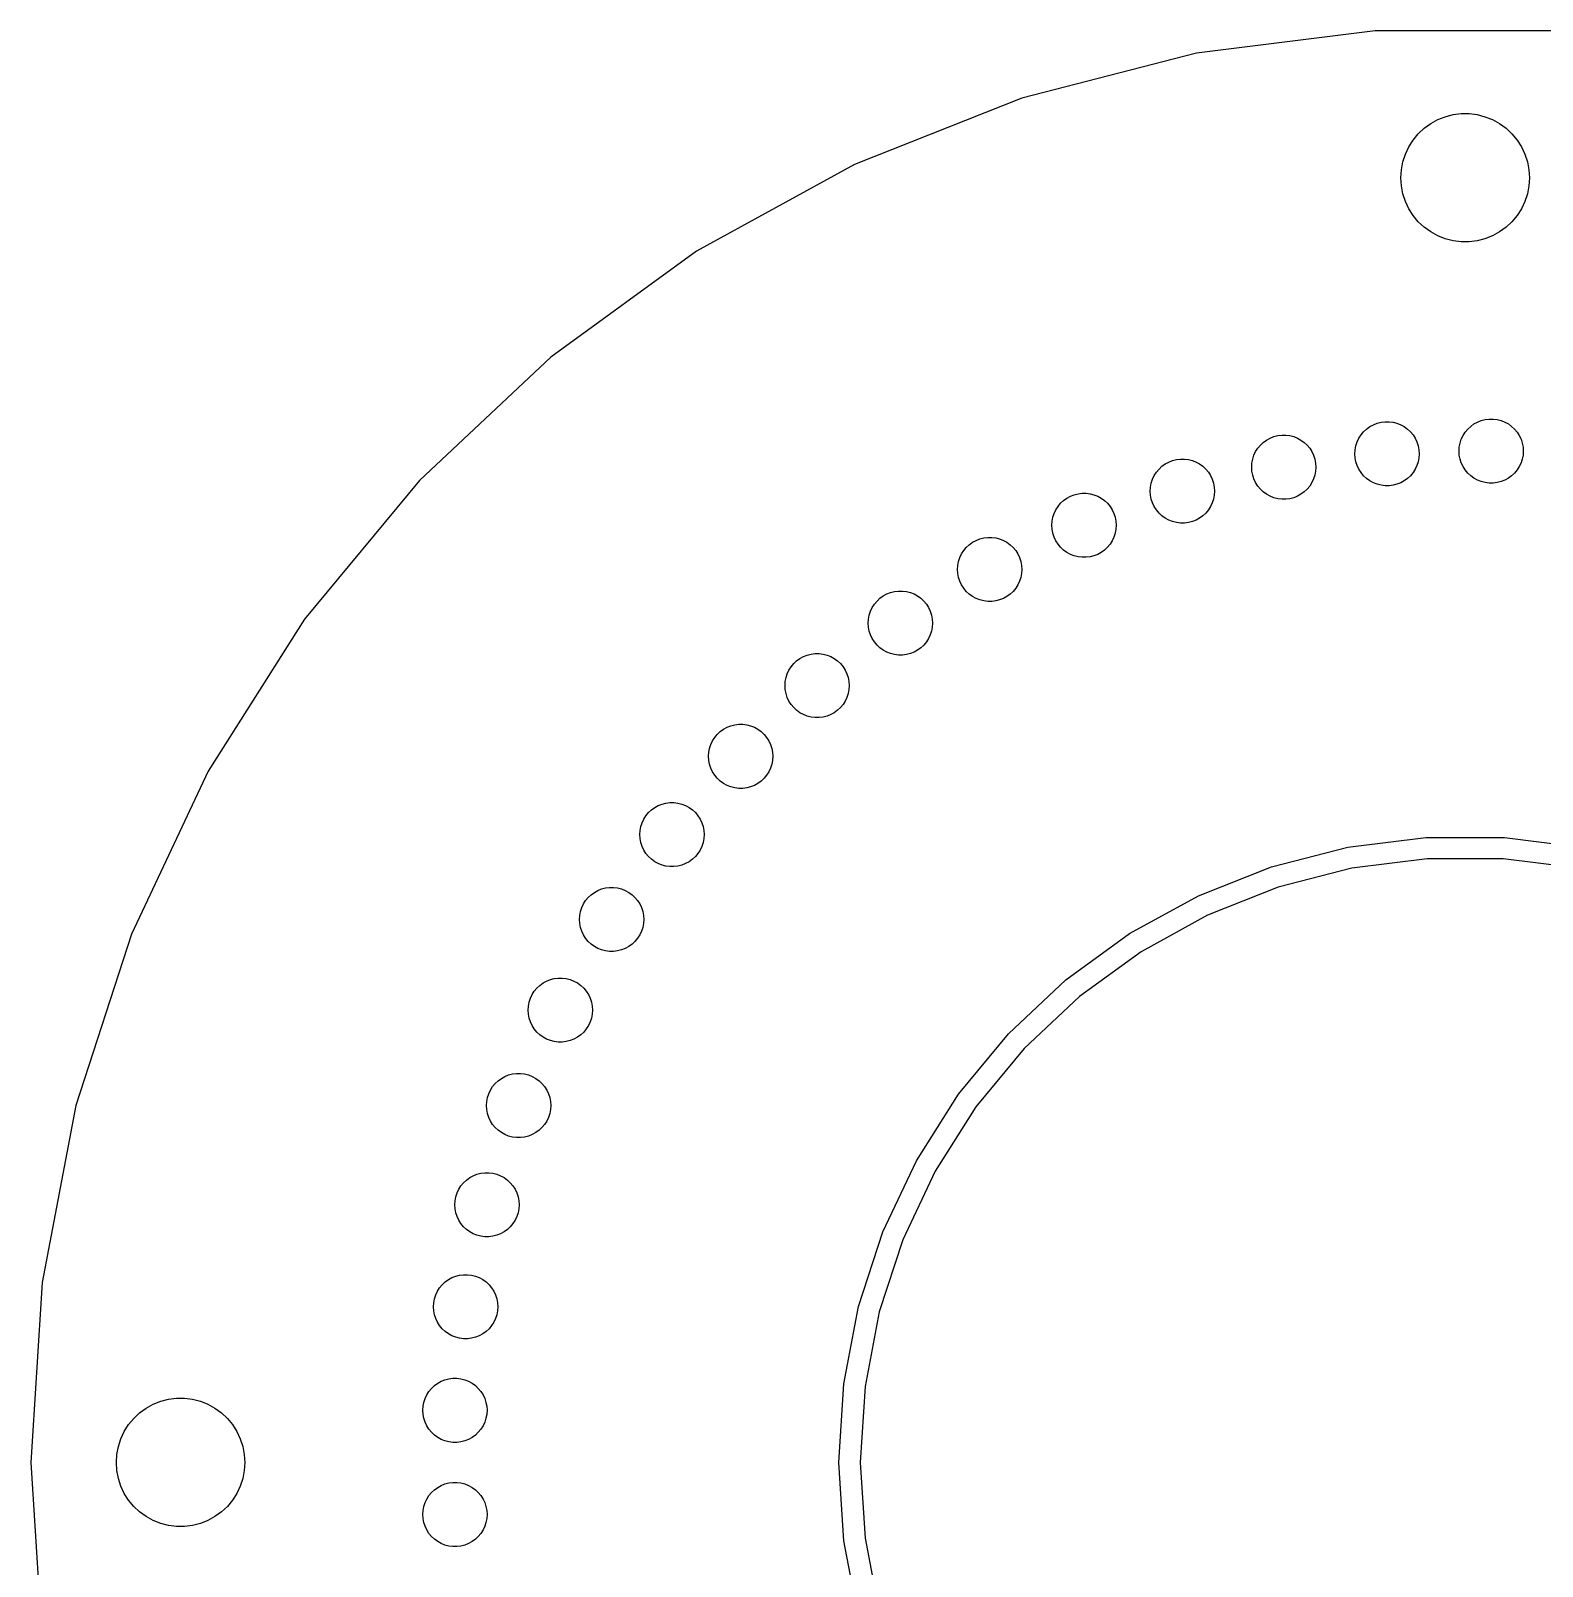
# Model space of a CAD drawing. Header units: metres. Extents: x -67 to 67, y -67 to 226.
# Drawn here: x -67 to 3.6, y -4.9 to 66.9 of the extents above; entities that cross this region are included whole.
import ezdxf

# ---------------------------------------------------------------- set-up
doc = ezdxf.new("R2010")
doc.units = ezdxf.units.M

msp = doc.modelspace()

# ---------------------------------------------------------------- linework, layer by layer
for p, q in [((-4.20695, 66.8678), (-12.5545, 65.8132)), ((4.20695, 66.8678), (-4.20695, 66.8678)), ((-12.5545, 65.8132), (-20.7041, 63.7208)), ((-20.7041, 63.7208), (-28.5272, 60.6234)), ((-1.91226, 62.3115), (-1.60747, 62.533)), ((-1.60747, 62.533), (-1.27733, 62.7145)), ((-1.27733, 62.7145), (-0.92705, 62.8532)), ((-0.92705, 62.8532), (-0.56213, 62.9469)), ((-0.56213, 62.9469), (-0.18837, 62.9941)), ((-0.18837, 62.9941), (0.18837, 62.9941)), ((0.18837, 62.9941), (0.56213, 62.9469)), ((0.56213, 62.9469), (0.92705, 62.8532)), ((0.92705, 62.8532), (1.27733, 62.7145)), ((1.27733, 62.7145), (1.60747, 62.533)), ((1.60747, 62.533), (1.91226, 62.3115)), ((-2.62891, 61.4453), (-2.42705, 61.7634)), ((-2.42705, 61.7634), (-2.1869, 62.0536)), ((-2.1869, 62.0536), (-1.91226, 62.3115)), ((1.91226, 62.3115), (2.1869, 62.0536)), ((2.1869, 62.0536), (2.42705, 61.7634)), ((2.42705, 61.7634), (2.62891, 61.4453)), ((-2.90575, 60.7461), (-2.78932, 61.1044)), ((-2.78932, 61.1044), (-2.62891, 61.4453)), ((2.62891, 61.4453), (2.78932, 61.1044)), ((2.78932, 61.1044), (2.90575, 60.7461)), ((-28.5272, 60.6234), (-35.9004, 56.57)), ((-3, 60), (-2.97633, 60.376)), ((-2.97633, 60.376), (-2.90575, 60.7461)), ((2.90575, 60.7461), (2.97633, 60.376)), ((2.97633, 60.376), (3, 60)), ((-2.97633, 59.624), (-3, 60)), ((-2.90575, 59.2539), (-2.97633, 59.624)), ((2.97633, 59.624), (2.90575, 59.2539)), ((3, 60), (2.97633, 59.624)), ((-2.78932, 58.8956), (-2.90575, 59.2539)), ((-2.62891, 58.5547), (-2.78932, 58.8956)), ((2.78932, 58.8956), (2.62891, 58.5547)), ((2.90575, 59.2539), (2.78932, 58.8956)), ((-2.42705, 58.2366), (-2.62891, 58.5547)), ((-2.1869, 57.9464), (-2.42705, 58.2366)), ((2.42705, 58.2366), (2.1869, 57.9464)), ((2.62891, 58.5547), (2.42705, 58.2366)), ((-1.91226, 57.6885), (-2.1869, 57.9464)), ((-1.60747, 57.467), (-1.91226, 57.6885)), ((-1.27733, 57.2855), (-1.60747, 57.467)), ((1.60747, 57.467), (1.27733, 57.2855)), ((1.91226, 57.6885), (1.60747, 57.467)), ((2.1869, 57.9464), (1.91226, 57.6885)), ((-0.92705, 57.1468), (-1.27733, 57.2855)), ((-0.56213, 57.0531), (-0.92705, 57.1468)), ((-0.18837, 57.0059), (-0.56213, 57.0531)), ((0.18837, 57.0059), (-0.18837, 57.0059)), ((0.56213, 57.0531), (0.18837, 57.0059)), ((0.92705, 57.1468), (0.56213, 57.0531)), ((1.27733, 57.2855), (0.92705, 57.1468)), ((-35.9004, 56.57), (-42.7074, 51.6244)), ((-42.7074, 51.6244), (-48.8409, 45.8647)), ((-4.86006, 47.9908), (-4.73999, 48.1359)), ((-4.73999, 48.1359), (-4.60268, 48.2648)), ((-4.60268, 48.2648), (-4.45027, 48.3756)), ((-4.45027, 48.3756), (-4.2852, 48.4663)), ((-4.2852, 48.4663), (-4.11006, 48.5357)), ((-4.11006, 48.5357), (-3.92761, 48.5825)), ((-3.92761, 48.5825), (-3.74072, 48.6061)), ((-3.74072, 48.6061), (-3.55235, 48.6061)), ((-3.55235, 48.6061), (-3.36546, 48.5825)), ((-3.36546, 48.5825), (-3.18301, 48.5357)), ((-3.18301, 48.5357), (-3.00786, 48.4663)), ((-3.00786, 48.4663), (-2.84279, 48.3756)), ((-2.84279, 48.3756), (-2.6904, 48.2648)), ((-2.6904, 48.2648), (-2.55309, 48.1359)), ((-2.55309, 48.1359), (-2.43301, 47.9908)), ((-0.09787, 47.957), (0.00305, 48.116)), ((0.00305, 48.116), (0.12312, 48.2612)), ((0.12312, 48.2612), (0.26045, 48.3901)), ((0.26045, 48.3901), (0.41284, 48.5008)), ((0.41284, 48.5008), (0.57791, 48.5916)), ((0.57791, 48.5916), (0.75305, 48.6609)), ((0.75305, 48.6609), (0.93552, 48.7078)), ((0.93552, 48.7078), (1.12239, 48.7314)), ((1.12239, 48.7314), (1.31076, 48.7314)), ((1.31076, 48.7314), (1.49765, 48.7078)), ((1.49765, 48.7078), (1.6801, 48.6609)), ((1.6801, 48.6609), (1.85526, 48.5916)), ((1.85526, 48.5916), (2.02032, 48.5008)), ((2.02032, 48.5008), (2.17271, 48.3901)), ((2.17271, 48.3901), (2.31003, 48.2612)), ((2.31003, 48.2612), (2.4301, 48.116)), ((2.4301, 48.116), (2.53104, 47.957)), ((-9.78546, 47.2071), (-9.68454, 47.3661)), ((-9.68454, 47.3661), (-9.56447, 47.5113)), ((-9.56447, 47.5113), (-9.42714, 47.6402)), ((-9.42714, 47.6402), (-9.27475, 47.7509)), ((-9.27475, 47.7509), (-9.10968, 47.8417)), ((-9.10968, 47.8417), (-8.93454, 47.911)), ((-8.93454, 47.911), (-8.75208, 47.9579)), ((-8.75208, 47.9579), (-8.5652, 47.9815)), ((-8.5652, 47.9815), (-8.37682, 47.9815)), ((-8.37682, 47.9815), (-8.18994, 47.9579)), ((-8.18994, 47.9579), (-8.00748, 47.911)), ((-8.00748, 47.911), (-7.83234, 47.8417)), ((-7.83234, 47.8417), (-7.66727, 47.7509)), ((-7.66727, 47.7509), (-7.51488, 47.6402)), ((-7.51488, 47.6402), (-7.37755, 47.5113)), ((-7.37755, 47.5113), (-7.25748, 47.3661)), ((-7.25748, 47.3661), (-7.15656, 47.2071)), ((-5.1347, 47.2971), (-5.09941, 47.4821)), ((-5.09941, 47.4821), (-5.0412, 47.6613)), ((-5.0412, 47.6613), (-4.961, 47.8317)), ((-4.961, 47.8317), (-4.86006, 47.9908)), ((-2.43301, 47.9908), (-2.33208, 47.8317)), ((-2.33208, 47.8317), (-2.25186, 47.6613)), ((-2.25186, 47.6613), (-2.19366, 47.4821)), ((-2.19366, 47.4821), (-2.15836, 47.2971)), ((-0.2834, 47.2343), (-0.27158, 47.4223)), ((-0.27158, 47.4223), (-0.23628, 47.6074)), ((-0.23628, 47.6074), (-0.17807, 47.7865)), ((-0.17807, 47.7865), (-0.09787, 47.957)), ((2.53104, 47.957), (2.61125, 47.7865)), ((2.61125, 47.7865), (2.66945, 47.6074)), ((2.66945, 47.6074), (2.70476, 47.4223)), ((2.70476, 47.4223), (2.71658, 47.2343)), ((-14.1618, 46.5228), (-14.0094, 46.6336)), ((-14.0094, 46.6336), (-13.8444, 46.7243)), ((-13.8444, 46.7243), (-13.6692, 46.7937)), ((-13.6692, 46.7937), (-13.4868, 46.8405)), ((-13.4868, 46.8405), (-13.2999, 46.8641)), ((-13.2999, 46.8641), (-13.1115, 46.8641)), ((-13.1115, 46.8641), (-12.9246, 46.8405)), ((-12.9246, 46.8405), (-12.7422, 46.7937)), ((-12.7422, 46.7937), (-12.567, 46.7243)), ((-12.567, 46.7243), (-12.4019, 46.6336)), ((-12.4019, 46.6336), (-12.2496, 46.5228)), ((-9.97101, 46.4845), (-9.95918, 46.6725)), ((-9.95918, 46.6725), (-9.92389, 46.8575)), ((-9.92389, 46.8575), (-9.86568, 47.0366)), ((-9.86568, 47.0366), (-9.78546, 47.2071)), ((-7.15656, 47.2071), (-7.07634, 47.0366)), ((-7.07634, 47.0366), (-7.01813, 46.8575)), ((-7.01813, 46.8575), (-6.98283, 46.6725)), ((-6.98283, 46.6725), (-6.97101, 46.4845)), ((-5.14653, 47.1091), (-5.1347, 47.2971)), ((-5.1347, 46.9211), (-5.14653, 47.1091)), ((-5.09941, 46.736), (-5.1347, 46.9211)), ((-5.0412, 46.5569), (-5.09941, 46.736)), ((-2.19366, 46.736), (-2.25186, 46.5569)), ((-2.15836, 46.9211), (-2.19366, 46.736)), ((-2.15836, 47.2971), (-2.14653, 47.1091)), ((-2.14653, 47.1091), (-2.15836, 46.9211)), ((-0.27158, 47.0463), (-0.2834, 47.2343)), ((-0.23628, 46.8613), (-0.27158, 47.0463)), ((-0.17807, 46.6821), (-0.23628, 46.8613)), ((-0.09787, 46.5117), (-0.17807, 46.6821)), ((2.61125, 46.6821), (2.53104, 46.5117)), ((2.66945, 46.8613), (2.61125, 46.6821)), ((2.70476, 47.0463), (2.66945, 46.8613)), ((2.71658, 47.2343), (2.70476, 47.0463)), ((-14.6586, 45.7401), (-14.6004, 45.9193)), ((-14.6004, 45.9193), (-14.5201, 46.0897)), ((-14.5201, 46.0897), (-14.4192, 46.2487)), ((-14.4192, 46.2487), (-14.2991, 46.3939)), ((-14.2991, 46.3939), (-14.1618, 46.5228)), ((-12.2496, 46.5228), (-12.1122, 46.3939)), ((-12.1122, 46.3939), (-11.9922, 46.2487)), ((-11.9922, 46.2487), (-11.8912, 46.0897)), ((-11.8912, 46.0897), (-11.811, 45.9193)), ((-11.811, 45.9193), (-11.7528, 45.7401)), ((-9.95918, 46.2964), (-9.97101, 46.4845)), ((-9.92389, 46.1114), (-9.95918, 46.2964)), ((-9.86568, 45.9323), (-9.92389, 46.1114)), ((-9.78546, 45.7618), (-9.86568, 45.9323)), ((-7.07634, 45.9323), (-7.15656, 45.7618)), ((-7.01813, 46.1114), (-7.07634, 45.9323)), ((-6.98283, 46.2964), (-7.01813, 46.1114)), ((-6.97101, 46.4845), (-6.98283, 46.2964)), ((-4.961, 46.3864), (-5.0412, 46.5569)), ((-4.86006, 46.2274), (-4.961, 46.3864)), ((-4.73999, 46.0822), (-4.86006, 46.2274)), ((-4.60268, 45.9533), (-4.73999, 46.0822)), ((-4.45027, 45.8426), (-4.60268, 45.9533)), ((-2.6904, 45.9533), (-2.84279, 45.8426)), ((-2.55309, 46.0822), (-2.6904, 45.9533)), ((-2.43301, 46.2274), (-2.55309, 46.0822)), ((-2.33208, 46.3864), (-2.43301, 46.2274)), ((-2.25186, 46.5569), (-2.33208, 46.3864)), ((0.00305, 46.3526), (-0.09787, 46.5117)), ((0.12312, 46.2075), (0.00305, 46.3526)), ((0.26045, 46.0786), (0.12312, 46.2075)), ((0.41284, 45.9678), (0.26045, 46.0786)), ((0.57791, 45.8771), (0.41284, 45.9678)), ((2.02032, 45.9678), (1.85526, 45.8771)), ((2.17271, 46.0786), (2.02032, 45.9678)), ((2.31003, 46.2075), (2.17271, 46.0786)), ((2.4301, 46.3526), (2.31003, 46.2075)), ((2.53104, 46.5117), (2.4301, 46.3526)), ((-48.8409, 45.8647), (-54.2041, 39.3816)), ((-18.4391, 45.126), (-18.2639, 45.1954)), ((-18.2639, 45.1954), (-18.0815, 45.2422)), ((-18.0815, 45.2422), (-17.8946, 45.2658)), ((-17.8946, 45.2658), (-17.7062, 45.2658)), ((-17.7062, 45.2658), (-17.5193, 45.2422)), ((-17.5193, 45.2422), (-17.3369, 45.1954)), ((-17.3369, 45.1954), (-17.1617, 45.126)), ((-14.7057, 45.3671), (-14.6939, 45.5551)), ((-14.6939, 45.1791), (-14.7057, 45.3671)), ((-14.6939, 45.5551), (-14.6586, 45.7401)), ((-11.7528, 45.7401), (-11.7175, 45.5551)), ((-11.7175, 45.5551), (-11.7057, 45.3671)), ((-11.7057, 45.3671), (-11.7175, 45.1791)), ((-9.68454, 45.6028), (-9.78546, 45.7618)), ((-9.56447, 45.4576), (-9.68454, 45.6028)), ((-9.42714, 45.3287), (-9.56447, 45.4576)), ((-9.27475, 45.218), (-9.42714, 45.3287)), ((-9.10968, 45.1272), (-9.27475, 45.218)), ((-7.66727, 45.218), (-7.83234, 45.1272)), ((-7.51488, 45.3287), (-7.66727, 45.218)), ((-7.37755, 45.4576), (-7.51488, 45.3287)), ((-7.25748, 45.6028), (-7.37755, 45.4576)), ((-7.15656, 45.7618), (-7.25748, 45.6028)), ((-4.2852, 45.7518), (-4.45027, 45.8426)), ((-4.11006, 45.6825), (-4.2852, 45.7518)), ((-3.92761, 45.6356), (-4.11006, 45.6825)), ((-3.74072, 45.612), (-3.92761, 45.6356)), ((-3.55235, 45.612), (-3.74072, 45.612)), ((-3.36546, 45.6356), (-3.55235, 45.612)), ((-3.18301, 45.6825), (-3.36546, 45.6356)), ((-3.00786, 45.7518), (-3.18301, 45.6825)), ((-2.84279, 45.8426), (-3.00786, 45.7518)), ((0.75305, 45.8077), (0.57791, 45.8771)), ((0.93552, 45.7609), (0.75305, 45.8077)), ((1.12239, 45.7373), (0.93552, 45.7609)), ((1.31076, 45.7373), (1.12239, 45.7373)), ((1.49765, 45.7609), (1.31076, 45.7373)), ((1.6801, 45.8077), (1.49765, 45.7609)), ((1.85526, 45.8771), (1.6801, 45.8077)), ((-19.1951, 44.321), (-19.1149, 44.4914)), ((-19.1149, 44.4914), (-19.0139, 44.6505)), ((-19.0139, 44.6505), (-18.8938, 44.7956)), ((-18.8938, 44.7956), (-18.7565, 44.9246)), ((-18.7565, 44.9246), (-18.6041, 45.0353)), ((-18.6041, 45.0353), (-18.4391, 45.126)), ((-17.1617, 45.126), (-16.9966, 45.0353)), ((-16.9966, 45.0353), (-16.8443, 44.9246)), ((-16.8443, 44.9246), (-16.7069, 44.7956)), ((-16.7069, 44.7956), (-16.5869, 44.6505)), ((-16.5869, 44.6505), (-16.4859, 44.4914)), ((-16.4859, 44.4914), (-16.4057, 44.321)), ((-14.6586, 44.994), (-14.6939, 45.1791)), ((-14.6004, 44.8149), (-14.6586, 44.994)), ((-14.5201, 44.6444), (-14.6004, 44.8149)), ((-14.4192, 44.4854), (-14.5201, 44.6444)), ((-14.2991, 44.3403), (-14.4192, 44.4854)), ((-11.9922, 44.4854), (-12.1122, 44.3403)), ((-11.8912, 44.6444), (-11.9922, 44.4854)), ((-11.811, 44.8149), (-11.8912, 44.6444)), ((-11.7528, 44.994), (-11.811, 44.8149)), ((-11.7175, 45.1791), (-11.7528, 44.994)), ((-8.93454, 45.0579), (-9.10968, 45.1272)), ((-8.75208, 45.011), (-8.93454, 45.0579)), ((-8.5652, 44.9874), (-8.75208, 45.011)), ((-8.37682, 44.9874), (-8.5652, 44.9874)), ((-8.18994, 45.011), (-8.37682, 44.9874)), ((-8.00748, 45.0579), (-8.18994, 45.011)), ((-7.83234, 45.1272), (-8.00748, 45.0579)), ((-19.3004, 43.7688), (-19.2886, 43.9568)), ((-19.2886, 43.5808), (-19.3004, 43.7688)), ((-19.2886, 43.9568), (-19.2533, 44.1418)), ((-19.2533, 44.1418), (-19.1951, 44.321)), ((-16.4057, 44.321), (-16.3475, 44.1418)), ((-16.3475, 44.1418), (-16.3122, 43.9568)), ((-16.3122, 43.9568), (-16.3004, 43.7688)), ((-16.3004, 43.7688), (-16.3122, 43.5808)), ((-14.1618, 44.2113), (-14.2991, 44.3403)), ((-14.0094, 44.1006), (-14.1618, 44.2113)), ((-13.8444, 44.0098), (-14.0094, 44.1006)), ((-13.6692, 43.9405), (-13.8444, 44.0098)), ((-13.4868, 43.8936), (-13.6692, 43.9405)), ((-13.2999, 43.87), (-13.4868, 43.8936)), ((-13.1115, 43.87), (-13.2999, 43.87)), ((-12.9246, 43.8936), (-13.1115, 43.87)), ((-12.7422, 43.9405), (-12.9246, 43.8936)), ((-12.567, 44.0098), (-12.7422, 43.9405)), ((-12.4019, 44.1006), (-12.567, 44.0098)), ((-12.2496, 44.2113), (-12.4019, 44.1006)), ((-12.1122, 44.3403), (-12.2496, 44.2113)), ((-23.0101, 42.9731), (-22.8451, 43.0638)), ((-22.8451, 43.0638), (-22.6699, 43.1331)), ((-22.6699, 43.1331), (-22.4875, 43.18)), ((-22.4875, 43.18), (-22.3006, 43.2036)), ((-22.3006, 43.2036), (-22.1122, 43.2036)), ((-22.1122, 43.2036), (-21.9253, 43.18)), ((-21.9253, 43.18), (-21.7429, 43.1331)), ((-21.7429, 43.1331), (-21.5677, 43.0638)), ((-21.5677, 43.0638), (-21.4026, 42.9731)), ((-19.2533, 43.3958), (-19.2886, 43.5808)), ((-19.1951, 43.2166), (-19.2533, 43.3958)), ((-19.1149, 43.0462), (-19.1951, 43.2166)), ((-19.0139, 42.8871), (-19.1149, 43.0462)), ((-16.4859, 43.0462), (-16.5869, 42.8871)), ((-16.4057, 43.2166), (-16.4859, 43.0462)), ((-16.3475, 43.3958), (-16.4057, 43.2166)), ((-16.3122, 43.5808), (-16.3475, 43.3958)), ((-23.6011, 42.2588), (-23.5209, 42.4292)), ((-23.5209, 42.4292), (-23.4199, 42.5882)), ((-23.4199, 42.5882), (-23.2999, 42.7334)), ((-23.2999, 42.7334), (-23.1625, 42.8623)), ((-23.1625, 42.8623), (-23.0101, 42.9731)), ((-21.4026, 42.9731), (-21.2503, 42.8623)), ((-21.2503, 42.8623), (-21.1129, 42.7334)), ((-21.1129, 42.7334), (-20.9929, 42.5882)), ((-20.9929, 42.5882), (-20.8919, 42.4292)), ((-20.8919, 42.4292), (-20.8117, 42.2588)), ((-18.8938, 42.742), (-19.0139, 42.8871)), ((-18.7565, 42.613), (-18.8938, 42.742)), ((-18.6041, 42.5023), (-18.7565, 42.613)), ((-18.4391, 42.4116), (-18.6041, 42.5023)), ((-18.2639, 42.3422), (-18.4391, 42.4116)), ((-18.0815, 42.2954), (-18.2639, 42.3422)), ((-17.3369, 42.3422), (-17.5193, 42.2954)), ((-17.1617, 42.4116), (-17.3369, 42.3422)), ((-16.9966, 42.5023), (-17.1617, 42.4116)), ((-16.8443, 42.613), (-16.9966, 42.5023)), ((-16.7069, 42.742), (-16.8443, 42.613)), ((-16.5869, 42.8871), (-16.7069, 42.742)), ((-23.7064, 41.7066), (-23.6946, 41.8946)), ((-23.6946, 41.5186), (-23.7064, 41.7066)), ((-23.6946, 41.8946), (-23.6593, 42.0796)), ((-23.6593, 42.0796), (-23.6011, 42.2588)), ((-20.8117, 42.2588), (-20.7535, 42.0796)), ((-20.7535, 42.0796), (-20.7182, 41.8946)), ((-20.7182, 41.8946), (-20.7064, 41.7066)), ((-20.7064, 41.7066), (-20.7182, 41.5186)), ((-17.8946, 42.2718), (-18.0815, 42.2954)), ((-17.7062, 42.2718), (-17.8946, 42.2718)), ((-17.5193, 42.2954), (-17.7062, 42.2718)), ((-23.6593, 41.3335), (-23.6946, 41.5186)), ((-23.6011, 41.1544), (-23.6593, 41.3335)), ((-23.5209, 40.9839), (-23.6011, 41.1544)), ((-23.4199, 40.8249), (-23.5209, 40.9839)), ((-20.8919, 40.9839), (-20.9929, 40.8249)), ((-20.8117, 41.1544), (-20.8919, 40.9839)), ((-20.7535, 41.3335), (-20.8117, 41.1544)), ((-20.7182, 41.5186), (-20.7535, 41.3335)), ((-27.5905, 40.0839), (-27.4705, 40.229)), ((-27.4705, 40.229), (-27.3331, 40.358)), ((-27.3331, 40.358), (-27.1808, 40.4687)), ((-27.1808, 40.4687), (-27.0157, 40.5595)), ((-27.0157, 40.5595), (-26.8405, 40.6288)), ((-26.8405, 40.6288), (-26.6581, 40.6757)), ((-26.6581, 40.6757), (-26.4712, 40.6993)), ((-26.4712, 40.6993), (-26.2828, 40.6993)), ((-26.2828, 40.6993), (-26.0959, 40.6757)), ((-26.0959, 40.6757), (-25.9135, 40.6288)), ((-25.9135, 40.6288), (-25.7383, 40.5595)), ((-25.7383, 40.5595), (-25.5733, 40.4687)), ((-25.5733, 40.4687), (-25.4209, 40.358)), ((-25.4209, 40.358), (-25.2836, 40.229)), ((-25.2836, 40.229), (-25.1635, 40.0839)), ((-23.2999, 40.6797), (-23.4199, 40.8249)), ((-23.1625, 40.5508), (-23.2999, 40.6797)), ((-23.0101, 40.4401), (-23.1625, 40.5508)), ((-22.8451, 40.3493), (-23.0101, 40.4401)), ((-22.6699, 40.28), (-22.8451, 40.3493)), ((-22.4875, 40.2331), (-22.6699, 40.28)), ((-22.3006, 40.2095), (-22.4875, 40.2331)), ((-22.1122, 40.2095), (-22.3006, 40.2095)), ((-21.9253, 40.2331), (-22.1122, 40.2095)), ((-21.7429, 40.28), (-21.9253, 40.2331)), ((-21.5677, 40.3493), (-21.7429, 40.28)), ((-21.4026, 40.4401), (-21.5677, 40.3493)), ((-21.2503, 40.5508), (-21.4026, 40.4401)), ((-21.1129, 40.6797), (-21.2503, 40.5508)), ((-20.9929, 40.8249), (-21.1129, 40.6797)), ((-27.8652, 39.3902), (-27.8299, 39.5753)), ((-27.8299, 39.5753), (-27.7717, 39.7544)), ((-27.7717, 39.7544), (-27.6915, 39.9249)), ((-27.6915, 39.9249), (-27.5905, 40.0839)), ((-25.1635, 40.0839), (-25.0625, 39.9249)), ((-25.0625, 39.9249), (-24.9823, 39.7544)), ((-24.9823, 39.7544), (-24.9241, 39.5753)), ((-24.9241, 39.5753), (-24.8888, 39.3902)), ((-54.2041, 39.3816), (-58.7125, 32.2775)), ((-27.877, 39.2022), (-27.8652, 39.3902)), ((-27.8652, 39.0142), (-27.877, 39.2022)), ((-27.8299, 38.8292), (-27.8652, 39.0142)), ((-27.7717, 38.65), (-27.8299, 38.8292)), ((-24.9241, 38.8292), (-24.9823, 38.65)), ((-24.8888, 39.0142), (-24.9241, 38.8292)), ((-24.8888, 39.3902), (-24.877, 39.2022)), ((-24.877, 39.2022), (-24.8888, 39.0142)), ((-27.6915, 38.4796), (-27.7717, 38.65)), ((-27.5905, 38.3206), (-27.6915, 38.4796)), ((-27.4705, 38.1754), (-27.5905, 38.3206)), ((-27.3331, 38.0465), (-27.4705, 38.1754)), ((-27.1808, 37.9357), (-27.3331, 38.0465)), ((-25.4209, 38.0465), (-25.5733, 37.9357)), ((-25.2836, 38.1754), (-25.4209, 38.0465)), ((-25.1635, 38.3206), (-25.2836, 38.1754)), ((-25.0625, 38.4796), (-25.1635, 38.3206)), ((-24.9823, 38.65), (-25.0625, 38.4796)), ((-31.4816, 37.164), (-31.3615, 37.3092)), ((-31.3615, 37.3092), (-31.2242, 37.4381)), ((-31.2242, 37.4381), (-31.0718, 37.5488)), ((-31.0718, 37.5488), (-30.9067, 37.6396)), ((-30.9067, 37.6396), (-30.7316, 37.7089)), ((-30.7316, 37.7089), (-30.5491, 37.7558)), ((-30.5491, 37.7558), (-30.3622, 37.7794)), ((-30.3622, 37.7794), (-30.1738, 37.7794)), ((-30.1738, 37.7794), (-29.987, 37.7558)), ((-29.987, 37.7558), (-29.8045, 37.7089)), ((-29.8045, 37.7089), (-29.6293, 37.6396)), ((-29.6293, 37.6396), (-29.4643, 37.5488)), ((-29.4643, 37.5488), (-29.3119, 37.4381)), ((-29.3119, 37.4381), (-29.1746, 37.3092)), ((-29.1746, 37.3092), (-29.0545, 37.164)), ((-27.0157, 37.845), (-27.1808, 37.9357)), ((-26.8405, 37.7757), (-27.0157, 37.845)), ((-26.6581, 37.7288), (-26.8405, 37.7757)), ((-26.4712, 37.7052), (-26.6581, 37.7288)), ((-26.2828, 37.7052), (-26.4712, 37.7052)), ((-26.0959, 37.7288), (-26.2828, 37.7052)), ((-25.9135, 37.7757), (-26.0959, 37.7288)), ((-25.7383, 37.845), (-25.9135, 37.7757)), ((-25.5733, 37.9357), (-25.7383, 37.845)), ((-31.7562, 36.4704), (-31.7209, 36.6554)), ((-31.7209, 36.6554), (-31.6627, 36.8345)), ((-31.6627, 36.8345), (-31.5825, 37.005)), ((-31.5825, 37.005), (-31.4816, 37.164)), ((-29.0545, 37.164), (-28.9536, 37.005)), ((-28.9536, 37.005), (-28.8734, 36.8345)), ((-28.8734, 36.8345), (-28.8151, 36.6554)), ((-28.8151, 36.6554), (-28.7798, 36.4704)), ((-31.768, 36.2823), (-31.7562, 36.4704)), ((-31.7562, 36.0943), (-31.768, 36.2823)), ((-31.7209, 35.9093), (-31.7562, 36.0943)), ((-31.6627, 35.7302), (-31.7209, 35.9093)), ((-28.8151, 35.9093), (-28.8734, 35.7302)), ((-28.7798, 36.0943), (-28.8151, 35.9093)), ((-28.7798, 36.4704), (-28.768, 36.2823)), ((-28.768, 36.2823), (-28.7798, 36.0943)), ((-31.5825, 35.5597), (-31.6627, 35.7302)), ((-31.4816, 35.4007), (-31.5825, 35.5597)), ((-31.3615, 35.2555), (-31.4816, 35.4007)), ((-31.2242, 35.1266), (-31.3615, 35.2555)), ((-29.1746, 35.2555), (-29.3119, 35.1266)), ((-29.0545, 35.4007), (-29.1746, 35.2555)), ((-28.9536, 35.5597), (-29.0545, 35.4007)), ((-28.8734, 35.7302), (-28.9536, 35.5597)), ((-34.3017, 34.4044), (-34.1193, 34.4513)), ((-34.1193, 34.4513), (-33.9324, 34.4749)), ((-33.9324, 34.4749), (-33.744, 34.4749)), ((-33.744, 34.4749), (-33.5571, 34.4513)), ((-33.5571, 34.4513), (-33.3747, 34.4044)), ((-31.0718, 35.0159), (-31.2242, 35.1266)), ((-30.9067, 34.9251), (-31.0718, 35.0159)), ((-30.7316, 34.8558), (-30.9067, 34.9251)), ((-30.5491, 34.8089), (-30.7316, 34.8558)), ((-30.3622, 34.7853), (-30.5491, 34.8089)), ((-30.1738, 34.7853), (-30.3622, 34.7853)), ((-29.987, 34.8089), (-30.1738, 34.7853)), ((-29.8045, 34.8558), (-29.987, 34.8089)), ((-29.6293, 34.9251), (-29.8045, 34.8558)), ((-29.4643, 35.0159), (-29.6293, 34.9251)), ((-29.3119, 35.1266), (-29.4643, 35.0159)), ((-35.1526, 33.7005), (-35.0517, 33.8595)), ((-35.0517, 33.8595), (-34.9316, 34.0047)), ((-34.9316, 34.0047), (-34.7943, 34.1336)), ((-34.7943, 34.1336), (-34.6419, 34.2444)), ((-34.6419, 34.2444), (-34.4769, 34.3351)), ((-34.4769, 34.3351), (-34.3017, 34.4044)), ((-33.3747, 34.4044), (-33.1995, 34.3351)), ((-33.1995, 34.3351), (-33.0344, 34.2444)), ((-33.0344, 34.2444), (-32.882, 34.1336)), ((-32.882, 34.1336), (-32.7447, 34.0047)), ((-32.7447, 34.0047), (-32.6247, 33.8595)), ((-32.6247, 33.8595), (-32.5237, 33.7005)), ((-35.3382, 32.9779), (-35.3264, 33.1659)), ((-35.3264, 33.1659), (-35.2911, 33.3509)), ((-35.2911, 33.3509), (-35.2328, 33.53)), ((-35.2328, 33.53), (-35.1526, 33.7005)), ((-32.5237, 33.7005), (-32.4435, 33.53)), ((-32.4435, 33.53), (-32.3853, 33.3509)), ((-32.3853, 33.3509), (-32.35, 33.1659)), ((-32.35, 33.1659), (-32.3382, 32.9779)), ((-58.7125, 32.2775), (-62.295, 24.6643)), ((-35.3264, 32.7899), (-35.3382, 32.9779)), ((-35.2911, 32.6048), (-35.3264, 32.7899)), ((-35.2328, 32.4257), (-35.2911, 32.6048)), ((-35.1526, 32.2552), (-35.2328, 32.4257)), ((-32.4435, 32.4257), (-32.5237, 32.2552)), ((-32.3853, 32.6048), (-32.4435, 32.4257)), ((-32.35, 32.7899), (-32.3853, 32.6048)), ((-32.3382, 32.9779), (-32.35, 32.7899)), ((-35.0517, 32.0962), (-35.1526, 32.2552)), ((-34.9316, 31.951), (-35.0517, 32.0962)), ((-34.7943, 31.8221), (-34.9316, 31.951)), ((-34.6419, 31.7114), (-34.7943, 31.8221)), ((-34.4769, 31.6206), (-34.6419, 31.7114)), ((-34.3017, 31.5513), (-34.4769, 31.6206)), ((-33.1995, 31.6206), (-33.3747, 31.5513)), ((-33.0344, 31.7114), (-33.1995, 31.6206)), ((-32.882, 31.8221), (-33.0344, 31.7114)), ((-32.7447, 31.951), (-32.882, 31.8221)), ((-32.6247, 32.0962), (-32.7447, 31.951)), ((-32.5237, 32.2552), (-32.6247, 32.0962)), ((-34.1193, 31.5044), (-34.3017, 31.5513)), ((-33.9324, 31.4808), (-34.1193, 31.5044)), ((-33.744, 31.4808), (-33.9324, 31.4808)), ((-33.5571, 31.5044), (-33.744, 31.4808)), ((-33.3747, 31.5513), (-33.5571, 31.5044)), ((-38.3641, 30.0464), (-38.2632, 30.2055)), ((-38.2632, 30.2055), (-38.1431, 30.3506)), ((-38.1431, 30.3506), (-38.0058, 30.4796)), ((-38.0058, 30.4796), (-37.8534, 30.5903)), ((-37.8534, 30.5903), (-37.6883, 30.681)), ((-37.6883, 30.681), (-37.5132, 30.7504)), ((-37.5132, 30.7504), (-37.3307, 30.7972)), ((-37.3307, 30.7972), (-37.1438, 30.8208)), ((-37.1438, 30.8208), (-36.9555, 30.8208)), ((-36.9555, 30.8208), (-36.7686, 30.7972)), ((-36.7686, 30.7972), (-36.5861, 30.7504)), ((-36.5861, 30.7504), (-36.411, 30.681)), ((-36.411, 30.681), (-36.2459, 30.5903)), ((-36.2459, 30.5903), (-36.0935, 30.4796)), ((-36.0935, 30.4796), (-35.9562, 30.3506)), ((-35.9562, 30.3506), (-35.8361, 30.2055)), ((-35.8361, 30.2055), (-35.7352, 30.0464)), ((-38.5497, 29.3238), (-38.5378, 29.5118)), ((-38.5378, 29.5118), (-38.5025, 29.6968)), ((-38.5025, 29.6968), (-38.4443, 29.876)), ((-38.4443, 29.876), (-38.3641, 30.0464)), ((-35.7352, 30.0464), (-35.655, 29.876)), ((-35.655, 29.876), (-35.5968, 29.6968)), ((-35.5968, 29.6968), (-35.5615, 29.5118)), ((-35.5615, 29.5118), (-35.5497, 29.3238)), ((-38.5378, 29.1358), (-38.5497, 29.3238)), ((-38.5025, 28.9508), (-38.5378, 29.1358)), ((-38.4443, 28.7716), (-38.5025, 28.9508)), ((-38.3641, 28.6012), (-38.4443, 28.7716)), ((-35.655, 28.7716), (-35.7352, 28.6012)), ((-35.5968, 28.9508), (-35.655, 28.7716)), ((-35.5615, 29.1358), (-35.5968, 28.9508)), ((-35.5497, 29.3238), (-35.5615, 29.1358)), ((-9.03874, 27.8184), (-5.4809, 28.7319)), ((-5.4809, 28.7319), (-1.83661, 29.1923)), ((-1.83661, 29.1923), (1.83661, 29.1923)), ((1.83661, 29.1923), (5.4809, 28.7319)), ((-38.2632, 28.4421), (-38.3641, 28.6012)), ((-38.1431, 28.297), (-38.2632, 28.4421)), ((-38.0058, 28.168), (-38.1431, 28.297)), ((-37.8534, 28.0573), (-38.0058, 28.168)), ((-37.6883, 27.9666), (-37.8534, 28.0573)), ((-36.2459, 28.0573), (-36.411, 27.9666)), ((-36.0935, 28.168), (-36.2459, 28.0573)), ((-35.9562, 28.297), (-36.0935, 28.168)), ((-35.8361, 28.4421), (-35.9562, 28.297)), ((-35.7352, 28.6012), (-35.8361, 28.4421)), ((-1.77382, 28.1942), (-5.29352, 27.7496)), ((1.77382, 28.1942), (-1.77382, 28.1942)), ((5.29352, 27.7496), (1.77382, 28.1942)), ((-37.5132, 27.8972), (-37.6883, 27.9666)), ((-37.3307, 27.8504), (-37.5132, 27.8972)), ((-37.1438, 27.8268), (-37.3307, 27.8504)), ((-36.9555, 27.8268), (-37.1438, 27.8268)), ((-36.7686, 27.8504), (-36.9555, 27.8268)), ((-36.5861, 27.8972), (-36.7686, 27.8504)), ((-36.411, 27.9666), (-36.5861, 27.8972)), ((-12.454, 26.4662), (-9.03874, 27.8184)), ((-5.29352, 27.7496), (-8.72972, 26.8673)), ((-40.8245, 26.5147), (-40.6721, 26.6254)), ((-40.6721, 26.6254), (-40.5071, 26.7161)), ((-40.5071, 26.7161), (-40.3319, 26.7855)), ((-40.3319, 26.7855), (-40.1495, 26.8323)), ((-40.1495, 26.8323), (-39.9626, 26.8559)), ((-39.9626, 26.8559), (-39.7742, 26.8559)), ((-39.7742, 26.8559), (-39.5873, 26.8323)), ((-39.5873, 26.8323), (-39.4049, 26.7855)), ((-39.4049, 26.7855), (-39.2297, 26.7161)), ((-39.2297, 26.7161), (-39.0647, 26.6254)), ((-39.0647, 26.6254), (-38.9122, 26.5147)), ((-8.72972, 26.8673), (-12.0283, 25.5614)), ((-41.3213, 25.7319), (-41.2631, 25.9111)), ((-41.2631, 25.9111), (-41.1828, 26.0815)), ((-41.1828, 26.0815), (-41.0819, 26.2406)), ((-41.0819, 26.2406), (-40.9618, 26.3857)), ((-40.9618, 26.3857), (-40.8245, 26.5147)), ((-38.9122, 26.5147), (-38.7749, 26.3857)), ((-38.7749, 26.3857), (-38.6549, 26.2406)), ((-38.6549, 26.2406), (-38.5539, 26.0815)), ((-38.5539, 26.0815), (-38.4737, 25.9111)), ((-38.4737, 25.9111), (-38.4155, 25.7319)), ((-15.6729, 24.6966), (-12.454, 26.4662)), ((-41.3684, 25.3589), (-41.3566, 25.5469)), ((-41.3566, 25.1709), (-41.3684, 25.3589)), ((-41.3566, 25.5469), (-41.3213, 25.7319)), ((-41.3213, 24.9859), (-41.3566, 25.1709)), ((-38.4155, 25.7319), (-38.3802, 25.5469)), ((-38.3802, 25.1709), (-38.4155, 24.9859)), ((-38.3802, 25.5469), (-38.3684, 25.3589)), ((-38.3684, 25.3589), (-38.3802, 25.1709)), ((-12.0283, 25.5614), (-15.1371, 23.8523)), ((-62.295, 24.6643), (-64.8951, 16.6622)), ((-41.2631, 24.8067), (-41.3213, 24.9859)), ((-41.1828, 24.6363), (-41.2631, 24.8067)), ((-41.0819, 24.4772), (-41.1828, 24.6363)), ((-40.9618, 24.3321), (-41.0819, 24.4772)), ((-38.6549, 24.4772), (-38.7749, 24.3321)), ((-38.5539, 24.6363), (-38.6549, 24.4772)), ((-38.4737, 24.8067), (-38.5539, 24.6363)), ((-38.4155, 24.9859), (-38.4737, 24.8067)), ((-18.6446, 22.5375), (-15.6729, 24.6966)), ((-40.8245, 24.2031), (-40.9618, 24.3321)), ((-40.6721, 24.0924), (-40.8245, 24.2031)), ((-40.5071, 24.0016), (-40.6721, 24.0924)), ((-40.3319, 23.9323), (-40.5071, 24.0016)), ((-40.1495, 23.8855), (-40.3319, 23.9323)), ((-39.9626, 23.8618), (-40.1495, 23.8855)), ((-39.7742, 23.8618), (-39.9626, 23.8618)), ((-39.5873, 23.8855), (-39.7742, 23.8618)), ((-39.4049, 23.9323), (-39.5873, 23.8855)), ((-39.2297, 24.0016), (-39.4049, 23.9323)), ((-39.0647, 24.0924), (-39.2297, 24.0016)), ((-38.9122, 24.2031), (-39.0647, 24.0924)), ((-38.7749, 24.3321), (-38.9122, 24.2031)), ((-15.1371, 23.8523), (-18.0072, 21.767)), ((-43.358, 22.152), (-43.2206, 22.2809)), ((-43.2206, 22.2809), (-43.0683, 22.3917)), ((-43.0683, 22.3917), (-42.9032, 22.4824)), ((-42.9032, 22.4824), (-42.728, 22.5518)), ((-42.728, 22.5518), (-42.5456, 22.5986)), ((-42.5456, 22.5986), (-42.3587, 22.6222)), ((-42.3587, 22.6222), (-42.1703, 22.6222)), ((-42.1703, 22.6222), (-41.9834, 22.5986)), ((-41.9834, 22.5986), (-41.801, 22.5518)), ((-41.801, 22.5518), (-41.6258, 22.4824)), ((-41.6258, 22.4824), (-41.4608, 22.3917)), ((-41.4608, 22.3917), (-41.3084, 22.2809)), ((-41.3084, 22.2809), (-41.1711, 22.152)), ((-21.3223, 20.023), (-18.6446, 22.5375)), ((-43.7174, 21.4982), (-43.6592, 21.6774)), ((-43.6592, 21.6774), (-43.579, 21.8478)), ((-43.579, 21.8478), (-43.478, 22.0069)), ((-43.478, 22.0069), (-43.358, 22.152)), ((-41.1711, 22.152), (-41.051, 22.0069)), ((-41.051, 22.0069), (-40.95, 21.8478)), ((-40.95, 21.8478), (-40.8698, 21.6774)), ((-40.8698, 21.6774), (-40.8116, 21.4982)), ((-18.0072, 21.767), (-20.5934, 19.3385)), ((-43.7645, 21.1252), (-43.7527, 21.3132)), ((-43.7527, 20.9372), (-43.7645, 21.1252)), ((-43.7527, 21.3132), (-43.7174, 21.4982)), ((-43.7174, 20.7521), (-43.7527, 20.9372)), ((-40.8116, 21.4982), (-40.7763, 21.3132)), ((-40.7763, 20.9372), (-40.8116, 20.7521)), ((-40.7763, 21.3132), (-40.7645, 21.1252)), ((-40.7645, 21.1252), (-40.7763, 20.9372)), ((-43.6592, 20.573), (-43.7174, 20.7521)), ((-43.579, 20.4025), (-43.6592, 20.573)), ((-43.478, 20.2435), (-43.579, 20.4025)), ((-43.358, 20.0984), (-43.478, 20.2435)), ((-43.2206, 19.9694), (-43.358, 20.0984)), ((-41.1711, 20.0984), (-41.3084, 19.9694)), ((-41.051, 20.2435), (-41.1711, 20.0984)), ((-40.95, 20.4025), (-41.051, 20.2435)), ((-40.8698, 20.573), (-40.95, 20.4025)), ((-40.8116, 20.7521), (-40.8698, 20.573)), ((-43.0683, 19.8587), (-43.2206, 19.9694)), ((-42.9032, 19.7679), (-43.0683, 19.8587)), ((-42.728, 19.6986), (-42.9032, 19.7679)), ((-42.5456, 19.6517), (-42.728, 19.6986)), ((-42.3587, 19.6281), (-42.5456, 19.6517)), ((-42.1703, 19.6281), (-42.3587, 19.6281)), ((-41.9834, 19.6517), (-42.1703, 19.6281)), ((-41.801, 19.6986), (-41.9834, 19.6517)), ((-41.6258, 19.7679), (-41.801, 19.6986)), ((-41.4608, 19.8587), (-41.6258, 19.7679)), ((-41.3084, 19.9694), (-41.4608, 19.8587)), ((-23.6637, 17.1927), (-21.3223, 20.023)), ((-20.5934, 19.3385), (-22.8547, 16.6049)), ((-45.1687, 17.8233), (-45.0164, 17.934)), ((-45.0164, 17.934), (-44.8513, 18.0248)), ((-44.8513, 18.0248), (-44.6761, 18.0941)), ((-44.6761, 18.0941), (-44.4937, 18.141)), ((-44.4937, 18.141), (-44.3068, 18.1646)), ((-44.3068, 18.1646), (-44.1184, 18.1646)), ((-44.1184, 18.1646), (-43.9315, 18.141)), ((-43.9315, 18.141), (-43.7491, 18.0941)), ((-43.7491, 18.0941), (-43.5739, 18.0248)), ((-43.5739, 18.0248), (-43.4089, 17.934)), ((-43.4089, 17.934), (-43.2565, 17.8233)), ((-45.6655, 17.0406), (-45.6073, 17.2197)), ((-45.6073, 17.2197), (-45.5271, 17.3902)), ((-45.5271, 17.3902), (-45.4261, 17.5492)), ((-45.4261, 17.5492), (-45.3061, 17.6944)), ((-45.3061, 17.6944), (-45.1687, 17.8233)), ((-43.2565, 17.8233), (-43.1192, 17.6944)), ((-43.1192, 17.6944), (-42.9991, 17.5492)), ((-42.9991, 17.5492), (-42.8981, 17.3902)), ((-42.8981, 17.3902), (-42.8179, 17.2197)), ((-42.8179, 17.2197), (-42.7597, 17.0406)), ((-64.8951, 16.6622), (-66.4717, 8.39732)), ((-45.7126, 16.6675), (-45.7008, 16.8555)), ((-45.7008, 16.4795), (-45.7126, 16.6675)), ((-45.7008, 16.8555), (-45.6655, 17.0406)), ((-42.7597, 17.0406), (-42.7244, 16.8555)), ((-42.7244, 16.8555), (-42.7126, 16.6675)), ((-42.7126, 16.6675), (-42.7244, 16.4795)), ((-25.632, 14.0913), (-23.6637, 17.1927)), ((-22.8547, 16.6049), (-24.7557, 13.6095)), ((-45.6655, 16.2945), (-45.7008, 16.4795)), ((-45.6073, 16.1153), (-45.6655, 16.2945)), ((-45.5271, 15.9449), (-45.6073, 16.1153)), ((-45.4261, 15.7859), (-45.5271, 15.9449)), ((-45.3061, 15.6407), (-45.4261, 15.7859)), ((-42.9991, 15.7859), (-43.1192, 15.6407)), ((-42.8981, 15.9449), (-42.9991, 15.7859)), ((-42.8179, 16.1153), (-42.8981, 15.9449)), ((-42.7597, 16.2945), (-42.8179, 16.1153)), ((-42.7244, 16.4795), (-42.7597, 16.2945)), ((-45.1687, 15.5118), (-45.3061, 15.6407)), ((-45.0164, 15.401), (-45.1687, 15.5118)), ((-44.8513, 15.3103), (-45.0164, 15.401)), ((-44.6761, 15.2409), (-44.8513, 15.3103)), ((-44.4937, 15.1941), (-44.6761, 15.2409)), ((-44.3068, 15.1705), (-44.4937, 15.1941)), ((-44.1184, 15.1705), (-44.3068, 15.1705)), ((-43.9315, 15.1941), (-44.1184, 15.1705)), ((-43.7491, 15.2409), (-43.9315, 15.1941)), ((-43.5739, 15.3103), (-43.7491, 15.2409)), ((-43.4089, 15.401), (-43.5739, 15.3103)), ((-43.2565, 15.5118), (-43.4089, 15.401)), ((-43.1192, 15.6407), (-43.2565, 15.5118)), ((-27.196, 10.7676), (-25.632, 14.0913)), ((-47.0065, 12.7558), (-46.9056, 12.9149)), ((-46.9056, 12.9149), (-46.7855, 13.06)), ((-46.7855, 13.06), (-46.6482, 13.189)), ((-46.6482, 13.189), (-46.4958, 13.2997)), ((-46.4958, 13.2997), (-46.3307, 13.3904)), ((-46.3307, 13.3904), (-46.1556, 13.4598)), ((-46.1556, 13.4598), (-45.9731, 13.5066)), ((-45.9731, 13.5066), (-45.7862, 13.5302)), ((-45.7862, 13.5302), (-45.5979, 13.5302)), ((-45.5979, 13.5302), (-45.411, 13.5066)), ((-45.411, 13.5066), (-45.2285, 13.4598)), ((-45.2285, 13.4598), (-45.0534, 13.3904)), ((-45.0534, 13.3904), (-44.8883, 13.2997)), ((-44.8883, 13.2997), (-44.7359, 13.189)), ((-44.7359, 13.189), (-44.5986, 13.06)), ((-44.5986, 13.06), (-44.4785, 12.9149)), ((-44.4785, 12.9149), (-44.3776, 12.7558)), ((-24.7557, 13.6095), (-26.2662, 10.3995)), ((-47.192, 12.0332), (-47.1802, 12.2212)), ((-47.1802, 12.2212), (-47.1449, 12.4062)), ((-47.1449, 12.4062), (-47.0867, 12.5854)), ((-47.0867, 12.5854), (-47.0065, 12.7558)), ((-44.3776, 12.7558), (-44.2974, 12.5854)), ((-44.2974, 12.5854), (-44.2392, 12.4062)), ((-44.2392, 12.4062), (-44.2039, 12.2212)), ((-44.2039, 12.2212), (-44.192, 12.0332)), ((-47.1802, 11.8452), (-47.192, 12.0332)), ((-47.1449, 11.6602), (-47.1802, 11.8452)), ((-47.0867, 11.481), (-47.1449, 11.6602)), ((-47.0065, 11.3106), (-47.0867, 11.481)), ((-44.2974, 11.481), (-44.3776, 11.3106)), ((-44.2392, 11.6602), (-44.2974, 11.481)), ((-44.2039, 11.8452), (-44.2392, 11.6602)), ((-44.192, 12.0332), (-44.2039, 11.8452)), ((-46.9056, 11.1515), (-47.0065, 11.3106)), ((-46.7855, 11.0064), (-46.9056, 11.1515)), ((-46.6482, 10.8774), (-46.7855, 11.0064)), ((-46.4958, 10.7667), (-46.6482, 10.8774)), ((-46.3307, 10.676), (-46.4958, 10.7667)), ((-44.8883, 10.7667), (-45.0534, 10.676)), ((-44.7359, 10.8774), (-44.8883, 10.7667)), ((-44.5986, 11.0064), (-44.7359, 10.8774)), ((-44.4785, 11.1515), (-44.5986, 11.0064)), ((-44.3776, 11.3106), (-44.4785, 11.1515)), ((-28.3311, 7.27417), (-27.196, 10.7676)), ((-46.1556, 10.6066), (-46.3307, 10.676)), ((-45.9731, 10.5598), (-46.1556, 10.6066)), ((-45.7862, 10.5362), (-45.9731, 10.5598)), ((-45.5979, 10.5362), (-45.7862, 10.5362)), ((-45.411, 10.5598), (-45.5979, 10.5362)), ((-45.2285, 10.6066), (-45.411, 10.5598)), ((-45.0534, 10.676), (-45.2285, 10.6066)), ((-26.2662, 10.3995), (-27.3625, 7.02548)), ((-47.4909, 8.53781), (-47.3258, 8.62856)), ((-47.3258, 8.62856), (-47.1507, 8.69791)), ((-47.1507, 8.69791), (-46.9682, 8.74475)), ((-46.9682, 8.74475), (-46.7813, 8.76836)), ((-46.7813, 8.76836), (-46.593, 8.76836)), ((-46.593, 8.76836), (-46.4061, 8.74475)), ((-46.4061, 8.74475), (-46.2236, 8.69791)), ((-46.2236, 8.69791), (-46.0485, 8.62856)), ((-46.0485, 8.62856), (-45.8834, 8.53781)), ((-66.4717, 8.39732), (-67, 0)), ((-48.0818, 7.8235), (-48.0016, 7.99396)), ((-48.0016, 7.99396), (-47.9007, 8.153)), ((-47.9007, 8.153), (-47.7806, 8.29814)), ((-47.7806, 8.29814), (-47.6433, 8.42709)), ((-47.6433, 8.42709), (-47.4909, 8.53781)), ((-45.8834, 8.53781), (-45.731, 8.42709)), ((-45.731, 8.42709), (-45.5937, 8.29814)), ((-45.5937, 8.29814), (-45.4736, 8.153)), ((-45.4736, 8.153), (-45.3727, 7.99396)), ((-45.3727, 7.99396), (-45.2925, 7.8235)), ((-48.1871, 7.27132), (-48.1753, 7.45932)), ((-48.1753, 7.08333), (-48.1871, 7.27132)), ((-48.1753, 7.45932), (-48.14, 7.64436)), ((-48.14, 7.64436), (-48.0818, 7.8235)), ((-45.2925, 7.8235), (-45.2343, 7.64436)), ((-45.2343, 7.64436), (-45.199, 7.45932)), ((-45.199, 7.45932), (-45.1871, 7.27132)), ((-45.1871, 7.27132), (-45.199, 7.08333)), ((-29.0193, 3.66599), (-28.3311, 7.27417)), ((-48.14, 6.89828), (-48.1753, 7.08333)), ((-48.0818, 6.71913), (-48.14, 6.89828)), ((-48.0016, 6.54869), (-48.0818, 6.71913)), ((-47.9007, 6.38965), (-48.0016, 6.54869)), ((-45.3727, 6.54869), (-45.4736, 6.38965)), ((-45.2925, 6.71913), (-45.3727, 6.54869)), ((-45.2343, 6.89828), (-45.2925, 6.71913)), ((-45.199, 7.08333), (-45.2343, 6.89828)), ((-27.3625, 7.02548), (-28.0272, 3.54065)), ((-47.7806, 6.24451), (-47.9007, 6.38965)), ((-47.6433, 6.11555), (-47.7806, 6.24451)), ((-47.4909, 6.00484), (-47.6433, 6.11555)), ((-47.3258, 5.91408), (-47.4909, 6.00484)), ((-47.1507, 5.84474), (-47.3258, 5.91408)), ((-46.9682, 5.7979), (-47.1507, 5.84474)), ((-46.7813, 5.77428), (-46.9682, 5.7979)), ((-46.593, 5.77428), (-46.7813, 5.77428)), ((-46.4061, 5.7979), (-46.593, 5.77428)), ((-46.2236, 5.84474), (-46.4061, 5.7979)), ((-46.0485, 5.91408), (-46.2236, 5.84474)), ((-45.8834, 6.00484), (-46.0485, 5.91408)), ((-45.731, 6.11555), (-45.8834, 6.00484)), ((-45.5937, 6.24451), (-45.731, 6.11555)), ((-45.4736, 6.38965), (-45.5937, 6.24451)), ((-48.2808, 3.45918), (-48.1435, 3.58813)), ((-48.1435, 3.58813), (-47.9911, 3.69885)), ((-47.9911, 3.69885), (-47.826, 3.7896)), ((-47.826, 3.7896), (-47.6509, 3.85895)), ((-47.6509, 3.85895), (-47.4684, 3.90579)), ((-47.4684, 3.90579), (-47.2815, 3.9294)), ((-47.2815, 3.9294), (-47.0932, 3.9294)), ((-47.0932, 3.9294), (-46.9063, 3.90579)), ((-46.9063, 3.90579), (-46.7238, 3.85895)), ((-46.7238, 3.85895), (-46.5487, 3.7896)), ((-46.5487, 3.7896), (-46.3836, 3.69885)), ((-46.3836, 3.69885), (-46.2312, 3.58813)), ((-46.2312, 3.58813), (-46.0939, 3.45918)), ((-29.25, 0), (-29.0193, 3.66599)), ((-60.927, 2.85316), (-60.5621, 2.94685)), ((-60.5621, 2.94685), (-60.1884, 2.99408)), ((-60.1884, 2.99408), (-59.8116, 2.99408)), ((-59.8116, 2.99408), (-59.4379, 2.94685)), ((-59.4379, 2.94685), (-59.0729, 2.85316)), ((-48.6402, 2.8054), (-48.582, 2.98454)), ((-48.582, 2.98454), (-48.5018, 3.155)), ((-48.5018, 3.155), (-48.4009, 3.31404)), ((-48.4009, 3.31404), (-48.2808, 3.45918)), ((-46.0939, 3.45918), (-45.9738, 3.31404)), ((-45.9738, 3.31404), (-45.8729, 3.155)), ((-45.8729, 3.155), (-45.7927, 2.98454)), ((-45.7927, 2.98454), (-45.7345, 2.8054)), ((-28.0272, 3.54065), (-28.25, 0)), ((-62.1869, 2.05363), (-61.9123, 2.31154)), ((-61.9123, 2.31154), (-61.6075, 2.53297)), ((-61.6075, 2.53297), (-61.2773, 2.71448)), ((-61.2773, 2.71448), (-60.927, 2.85316)), ((-59.0729, 2.85316), (-58.7227, 2.71448)), ((-58.7227, 2.71448), (-58.3925, 2.53297)), ((-58.3925, 2.53297), (-58.0877, 2.31154)), ((-58.0877, 2.31154), (-57.8131, 2.05363)), ((-48.6873, 2.43236), (-48.6755, 2.62036)), ((-48.6755, 2.24437), (-48.6873, 2.43236)), ((-48.6755, 2.62036), (-48.6402, 2.8054)), ((-48.6402, 2.05933), (-48.6755, 2.24437)), ((-45.7345, 2.8054), (-45.6992, 2.62036)), ((-45.6992, 2.24437), (-45.7345, 2.05933)), ((-45.6992, 2.62036), (-45.6873, 2.43236)), ((-45.6873, 2.43236), (-45.6992, 2.24437)), ((-62.7893, 1.10437), (-62.6289, 1.44525)), ((-62.6289, 1.44525), (-62.427, 1.76335)), ((-62.427, 1.76335), (-62.1869, 2.05363)), ((-57.8131, 2.05363), (-57.5729, 1.76335)), ((-57.5729, 1.76335), (-57.3711, 1.44525)), ((-57.3711, 1.44525), (-57.2107, 1.10437)), ((-48.582, 1.88017), (-48.6402, 2.05933)), ((-48.5018, 1.70973), (-48.582, 1.88017)), ((-48.4009, 1.55069), (-48.5018, 1.70973)), ((-48.2808, 1.40555), (-48.4009, 1.55069)), ((-45.9738, 1.55069), (-46.0939, 1.40555)), ((-45.8729, 1.70973), (-45.9738, 1.55069)), ((-45.7927, 1.88017), (-45.8729, 1.70973)), ((-45.7345, 2.05933), (-45.7927, 1.88017)), ((-62.9763, 0.37599), (-62.9057, 0.74606)), ((-62.9057, 0.74606), (-62.7893, 1.10437)), ((-57.2107, 1.10437), (-57.0942, 0.74606)), ((-57.0942, 0.74606), (-57.0237, 0.37599)), ((-48.1435, 1.2766), (-48.2808, 1.40555)), ((-47.9911, 1.16588), (-48.1435, 1.2766)), ((-47.826, 1.07512), (-47.9911, 1.16588)), ((-47.6509, 1.00578), (-47.826, 1.07512)), ((-47.4684, 0.95894), (-47.6509, 1.00578)), ((-47.2815, 0.93532), (-47.4684, 0.95894)), ((-47.0932, 0.93532), (-47.2815, 0.93532)), ((-46.9063, 0.95894), (-47.0932, 0.93532)), ((-46.7238, 1.00578), (-46.9063, 0.95894)), ((-46.5487, 1.07512), (-46.7238, 1.00578)), ((-46.3836, 1.16588), (-46.5487, 1.07512)), ((-46.2312, 1.2766), (-46.3836, 1.16588)), ((-46.0939, 1.40555), (-46.2312, 1.2766)), ((-67, 0), (-66.4717, -8.39732)), ((-63, 0), (-62.9763, 0.37599)), ((-62.9763, -0.37599), (-63, 0)), ((-57.0237, 0.37599), (-57, 0)), ((-57, 0), (-57.0237, -0.37599)), ((-29.0193, -3.66599), (-29.25, 0)), ((-28.25, 0), (-28.0272, -3.54065)), ((-62.9057, -0.74606), (-62.9763, -0.37599)), ((-57.0237, -0.37599), (-57.0942, -0.74606)), ((-62.7893, -1.10437), (-62.9057, -0.74606)), ((-62.6289, -1.44525), (-62.7893, -1.10437)), ((-57.2107, -1.10437), (-57.3711, -1.44525)), ((-57.0942, -0.74606), (-57.2107, -1.10437)), ((-48.4009, -1.55069), (-48.2808, -1.40555)), ((-48.2808, -1.40555), (-48.1435, -1.2766)), ((-48.1435, -1.2766), (-47.9911, -1.16588)), ((-47.9911, -1.16588), (-47.826, -1.07512)), ((-47.826, -1.07512), (-47.6509, -1.00578)), ((-47.6509, -1.00578), (-47.4684, -0.95894)), ((-47.4684, -0.95894), (-47.2815, -0.93532)), ((-47.2815, -0.93532), (-47.0932, -0.93532)), ((-47.0932, -0.93532), (-46.9063, -0.95894)), ((-46.9063, -0.95894), (-46.7238, -1.00578)), ((-46.7238, -1.00578), (-46.5487, -1.07512)), ((-46.5487, -1.07512), (-46.3836, -1.16588)), ((-46.3836, -1.16588), (-46.2312, -1.2766)), ((-46.2312, -1.2766), (-46.0939, -1.40555)), ((-46.0939, -1.40555), (-45.9738, -1.55069)), ((-62.427, -1.76335), (-62.6289, -1.44525)), ((-62.1869, -2.05363), (-62.427, -1.76335)), ((-61.9123, -2.31154), (-62.1869, -2.05363)), ((-57.8131, -2.05363), (-58.0877, -2.31154)), ((-57.5729, -1.76335), (-57.8131, -2.05363)), ((-57.3711, -1.44525), (-57.5729, -1.76335)), ((-48.6755, -2.24437), (-48.6402, -2.05933)), ((-48.6402, -2.05933), (-48.582, -1.88017)), ((-48.582, -1.88017), (-48.5018, -1.70973)), ((-48.5018, -1.70973), (-48.4009, -1.55069)), ((-45.9738, -1.55069), (-45.8729, -1.70973)), ((-45.8729, -1.70973), (-45.7927, -1.88017)), ((-45.7927, -1.88017), (-45.7345, -2.05933)), ((-45.7345, -2.05933), (-45.6992, -2.24437)), ((-61.6075, -2.53297), (-61.9123, -2.31154)), ((-61.2773, -2.71448), (-61.6075, -2.53297)), ((-60.927, -2.85316), (-61.2773, -2.71448)), ((-60.5621, -2.94685), (-60.927, -2.85316)), ((-59.0729, -2.85316), (-59.4379, -2.94685)), ((-58.7227, -2.71448), (-59.0729, -2.85316)), ((-58.3925, -2.53297), (-58.7227, -2.71448)), ((-58.0877, -2.31154), (-58.3925, -2.53297)), ((-48.6873, -2.43236), (-48.6755, -2.24437)), ((-48.6755, -2.62036), (-48.6873, -2.43236)), ((-48.6402, -2.8054), (-48.6755, -2.62036)), ((-48.582, -2.98454), (-48.6402, -2.8054)), ((-45.7345, -2.8054), (-45.7927, -2.98454)), ((-45.6992, -2.62036), (-45.7345, -2.8054)), ((-45.6992, -2.24437), (-45.6873, -2.43236)), ((-45.6873, -2.43236), (-45.6992, -2.62036)), ((-60.1884, -2.99408), (-60.5621, -2.94685)), ((-59.8116, -2.99408), (-60.1884, -2.99408)), ((-59.4379, -2.94685), (-59.8116, -2.99408)), ((-48.5018, -3.155), (-48.582, -2.98454)), ((-48.4009, -3.31404), (-48.5018, -3.155)), ((-48.2808, -3.45918), (-48.4009, -3.31404)), ((-48.1435, -3.58813), (-48.2808, -3.45918)), ((-46.0939, -3.45918), (-46.2312, -3.58813)), ((-45.9738, -3.31404), (-46.0939, -3.45918)), ((-45.8729, -3.155), (-45.9738, -3.31404)), ((-45.7927, -2.98454), (-45.8729, -3.155)), ((-28.0272, -3.54065), (-27.3625, -7.02548)), ((-47.9911, -3.69885), (-48.1435, -3.58813)), ((-47.826, -3.7896), (-47.9911, -3.69885)), ((-47.6509, -3.85895), (-47.826, -3.7896)), ((-47.4684, -3.90579), (-47.6509, -3.85895)), ((-47.2815, -3.9294), (-47.4684, -3.90579)), ((-47.0932, -3.9294), (-47.2815, -3.9294)), ((-46.9063, -3.90579), (-47.0932, -3.9294)), ((-46.7238, -3.85895), (-46.9063, -3.90579)), ((-46.5487, -3.7896), (-46.7238, -3.85895)), ((-46.3836, -3.69885), (-46.5487, -3.7896)), ((-46.2312, -3.58813), (-46.3836, -3.69885)), ((-28.3311, -7.27417), (-29.0193, -3.66599))]:
    msp.add_line(p, q)

doc.saveas('drawing.dxf')
